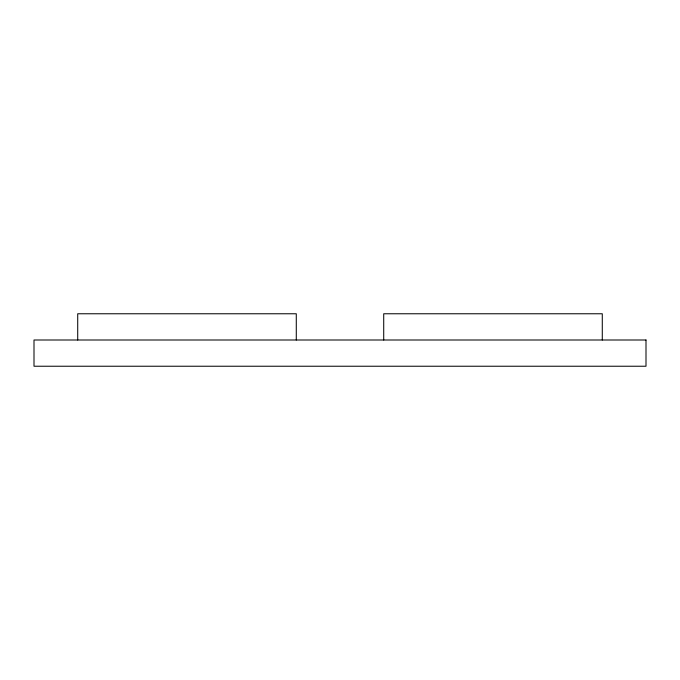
<?xml version="1.0" encoding="UTF-8"?>
<svg xmlns="http://www.w3.org/2000/svg" width="680" height="680" viewBox="0 0 680 680"><rect width="100%" height="100%" fill="white"/><g stroke="black" fill="none" stroke-linecap="round" stroke-linejoin="round"><path stroke-width="1.02" d="M602.284 340L602.284 313.769L383.716 313.769L383.716 340M296.284 340L296.284 313.769L77.716 313.769L77.716 340M646 340L34 340L34 366.231L646 366.231L646 340"/></g></svg>
